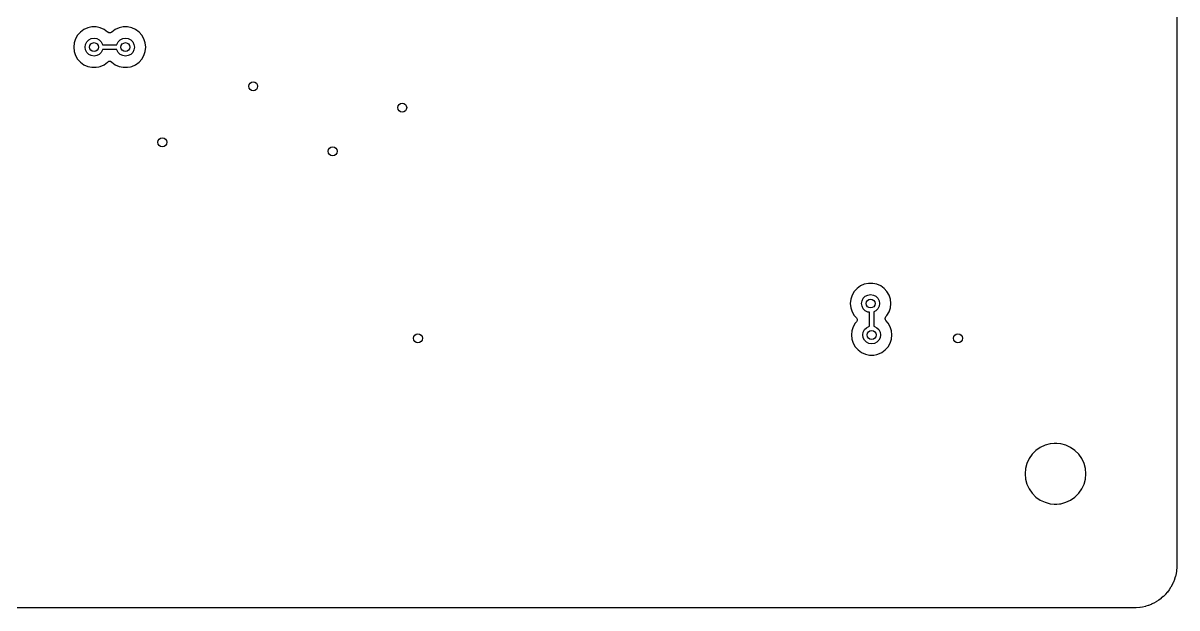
# Model space of a CAD drawing. Extents: x 5.05 to 8.3, y -4.1 to -1.1.
# Drawn here: x 6.273 to 8.3, y -4.1 to -3.072 of the extents above; entities that cross this region are included whole.
import ezdxf

# ---------------------------------------------------------------- set-up
doc = ezdxf.new("R2010")
doc.units = 0
doc.header["$MEASUREMENT"] = 0
doc.layers.add('BLACK', color=7, linetype='CONTINUOUS')

msp = doc.modelspace()

# ---------------------------------------------------------------- linework, layer by layer
at = {"layer": 'BLACK', "linetype": 'CONTINUOUS'}
for p, q in [((8.29998, -1.17516), (8.29998, -4.02484)), ((6.38658, -3.08027), (6.37977, -3.0833)), ((6.39387, -3.07872), (6.38658, -3.08027)), ((6.40132, -3.07872), (6.39387, -3.07872)), ((6.39387, -3.07872), (6.39387, -3.07872)), ((6.40861, -3.08027), (6.40132, -3.07872)), ((6.40132, -3.07872), (6.40132, -3.07872)), ((6.41542, -3.0833), (6.40861, -3.08027)), ((6.44178, -3.08027), (6.43498, -3.0833)), ((6.44907, -3.07872), (6.44178, -3.08027)), ((6.45653, -3.07872), (6.44907, -3.07872)), ((6.44907, -3.07872), (6.44907, -3.07872)), ((6.46382, -3.08027), (6.45653, -3.07872)), ((6.45653, -3.07872), (6.45653, -3.07872)), ((6.47062, -3.0833), (6.46382, -3.08027)), ((6.36503, -3.09967), (6.36273, -3.10676)), ((6.36875, -3.09322), (6.36503, -3.09967)), ((6.37374, -3.08768), (6.36875, -3.09322)), ((6.37977, -3.0833), (6.37374, -3.08768)), ((6.38834, -3.10143), (6.39273, -3.0992)), ((6.39273, -3.0992), (6.39759, -3.09843)), ((6.39759, -3.09843), (6.40246, -3.0992)), ((6.40246, -3.0992), (6.40685, -3.10143)), ((6.42145, -3.08768), (6.41542, -3.0833)), ((6.42157, -3.08782), (6.42145, -3.08768)), ((6.42385, -3.08924), (6.42157, -3.08782)), ((6.42654, -3.08924), (6.42385, -3.08924)), ((6.42882, -3.08782), (6.42654, -3.08924)), ((6.42895, -3.08768), (6.42882, -3.08782)), ((6.43498, -3.0833), (6.42895, -3.08768)), ((6.44354, -3.10143), (6.44793, -3.0992)), ((6.44793, -3.0992), (6.4528, -3.09843)), ((6.4528, -3.09843), (6.45767, -3.0992)), ((6.45767, -3.0992), (6.46206, -3.10143)), ((6.47665, -3.08768), (6.47062, -3.0833)), ((6.48164, -3.09322), (6.47665, -3.08768)), ((6.48537, -3.09967), (6.48164, -3.09322)), ((6.48767, -3.10676), (6.48537, -3.09967)), ((6.48537, -3.09967), (6.48537, -3.09967)), ((6.36273, -3.10676), (6.36195, -3.11417)), ((6.36195, -3.11417), (6.36273, -3.12158)), ((6.36273, -3.12158), (6.36503, -3.12867)), ((6.38185, -3.11417), (6.38262, -3.10931)), ((6.38262, -3.11904), (6.38185, -3.11417)), ((6.38262, -3.10931), (6.38485, -3.10492)), ((6.38485, -3.12343), (6.38262, -3.11904)), ((6.38485, -3.10492), (6.38834, -3.10143)), ((6.40685, -3.10143), (6.41033, -3.10492)), ((6.41033, -3.10492), (6.41257, -3.10931)), ((6.41257, -3.11904), (6.41033, -3.12343)), ((6.41257, -3.10931), (6.41271, -3.11017)), ((6.41271, -3.11817), (6.41257, -3.11904)), ((6.41271, -3.11017), (6.43768, -3.11017)), ((6.43768, -3.11817), (6.41271, -3.11817)), ((6.43768, -3.11017), (6.43782, -3.10931)), ((6.43782, -3.11904), (6.43768, -3.11817)), ((6.43782, -3.10931), (6.44006, -3.10492)), ((6.44006, -3.12343), (6.43782, -3.11904)), ((6.44006, -3.10492), (6.44354, -3.10143)), ((6.46206, -3.10143), (6.46554, -3.10492)), ((6.46554, -3.10492), (6.46778, -3.10931)), ((6.46778, -3.11904), (6.46554, -3.12343)), ((6.46778, -3.10931), (6.46855, -3.11417)), ((6.46855, -3.11417), (6.46778, -3.11904)), ((6.48537, -3.12867), (6.48767, -3.12158)), ((6.48845, -3.11417), (6.48767, -3.10676)), ((6.48767, -3.12158), (6.48845, -3.11417)), ((6.36503, -3.12867), (6.36875, -3.13513)), ((6.36875, -3.13513), (6.37374, -3.14066)), ((6.37374, -3.14066), (6.37977, -3.14505)), ((6.38834, -3.12691), (6.38485, -3.12343)), ((6.39273, -3.12915), (6.38834, -3.12691)), ((6.39759, -3.12992), (6.39273, -3.12915)), ((6.40246, -3.12915), (6.39759, -3.12992)), ((6.40685, -3.12691), (6.40246, -3.12915)), ((6.41033, -3.12343), (6.40685, -3.12691)), ((6.41542, -3.14505), (6.42145, -3.14066)), ((6.42145, -3.14066), (6.42157, -3.14053)), ((6.42157, -3.14053), (6.42385, -3.1391)), ((6.42385, -3.1391), (6.42654, -3.1391)), ((6.42654, -3.1391), (6.42882, -3.14053)), ((6.42882, -3.14053), (6.42895, -3.14066)), ((6.42895, -3.14066), (6.43498, -3.14505)), ((6.44354, -3.12691), (6.44006, -3.12343)), ((6.44793, -3.12915), (6.44354, -3.12691)), ((6.4528, -3.12992), (6.44793, -3.12915)), ((6.45767, -3.12915), (6.4528, -3.12992)), ((6.46206, -3.12691), (6.45767, -3.12915)), ((6.46554, -3.12343), (6.46206, -3.12691)), ((6.47062, -3.14505), (6.47665, -3.14066)), ((6.47665, -3.14066), (6.48164, -3.13513)), ((6.48164, -3.13513), (6.48537, -3.12867)), ((6.37977, -3.14505), (6.38658, -3.14808)), ((6.38658, -3.14808), (6.39387, -3.14963)), ((6.39387, -3.14963), (6.39387, -3.14963)), ((6.39387, -3.14963), (6.40132, -3.14963)), ((6.40132, -3.14963), (6.40618, -3.14859)), ((6.40132, -3.14963), (6.40132, -3.14963)), ((6.40618, -3.14859), (6.40861, -3.14808)), ((6.40861, -3.14808), (6.41542, -3.14505)), ((6.43498, -3.14505), (6.44178, -3.14808)), ((6.44178, -3.14808), (6.44907, -3.14963)), ((6.44907, -3.14963), (6.44907, -3.14963)), ((6.44907, -3.14963), (6.45653, -3.14963)), ((6.45653, -3.14963), (6.46139, -3.14859)), ((6.45653, -3.14963), (6.45653, -3.14963)), ((6.46139, -3.14859), (6.46382, -3.14808)), ((6.46382, -3.14808), (6.47062, -3.14505)), ((7.73297, -3.5439), (7.72924, -3.55035)), ((7.73796, -3.53836), (7.73297, -3.5439)), ((7.74399, -3.53398), (7.73796, -3.53836)), ((7.7508, -3.53095), (7.74399, -3.53398)), ((7.75808, -3.5294), (7.7508, -3.53095)), ((7.76554, -3.5294), (7.75808, -3.5294)), ((7.75808, -3.5294), (7.75808, -3.5294)), ((7.77283, -3.53095), (7.76554, -3.5294)), ((7.76554, -3.5294), (7.76554, -3.5294)), ((7.77964, -3.53398), (7.77283, -3.53095)), ((7.78566, -3.53836), (7.77964, -3.53398)), ((7.79065, -3.5439), (7.78566, -3.53836)), ((7.79438, -3.55035), (7.79065, -3.5439)), ((7.72694, -3.55744), (7.72616, -3.56485)), ((7.72616, -3.56485), (7.72694, -3.57227)), ((7.72924, -3.55035), (7.72694, -3.55744)), ((7.74606, -3.56485), (7.74683, -3.55999)), ((7.74683, -3.56972), (7.74606, -3.56485)), ((7.74683, -3.55999), (7.74907, -3.5556)), ((7.74907, -3.5556), (7.75255, -3.55211)), ((7.75255, -3.55211), (7.75694, -3.54988)), ((7.75694, -3.54988), (7.76181, -3.54911)), ((7.76181, -3.54911), (7.76668, -3.54988)), ((7.76668, -3.54988), (7.77107, -3.55211)), ((7.77107, -3.55211), (7.77455, -3.5556)), ((7.77455, -3.5556), (7.77679, -3.55999)), ((7.77679, -3.55999), (7.77756, -3.56485)), ((7.77756, -3.56485), (7.77679, -3.56972)), ((7.79668, -3.55744), (7.79438, -3.55035)), ((7.79438, -3.55035), (7.79438, -3.55035)), ((7.79746, -3.56485), (7.79668, -3.55744)), ((7.79668, -3.57227), (7.79746, -3.56485)), ((7.72694, -3.57227), (7.72924, -3.57935)), ((7.72924, -3.57935), (7.73297, -3.58581)), ((7.73297, -3.58581), (7.73297, -3.58581)), ((7.73297, -3.58581), (7.73699, -3.59027)), ((7.74907, -3.57411), (7.74683, -3.56972)), ((7.75255, -3.57759), (7.74907, -3.57411)), ((7.75694, -3.57983), (7.75255, -3.57759)), ((7.75976, -3.58028), (7.75694, -3.57983)), ((7.75976, -3.60494), (7.75976, -3.58028)), ((7.77107, -3.57759), (7.76776, -3.57928)), ((7.76776, -3.57928), (7.76776, -3.60494)), ((7.77455, -3.57411), (7.77107, -3.57759)), ((7.77679, -3.56972), (7.77455, -3.57411)), ((7.78872, -3.58795), (7.79065, -3.58581)), ((7.79065, -3.58581), (7.79438, -3.57935)), ((7.79438, -3.57935), (7.79668, -3.57227)), ((7.73119, -3.60556), (7.72889, -3.61265)), ((7.73492, -3.59911), (7.73119, -3.60556)), ((7.73699, -3.59681), (7.73492, -3.59911)), ((7.73699, -3.59027), (7.7381, -3.59236)), ((7.7381, -3.59472), (7.73699, -3.59681)), ((7.7381, -3.59236), (7.7381, -3.59472)), ((7.75102, -3.6108), (7.7545, -3.60732)), ((7.7545, -3.60732), (7.75889, -3.60508)), ((7.75889, -3.60508), (7.75976, -3.60494)), ((7.76776, -3.60494), (7.76863, -3.60508)), ((7.76863, -3.60508), (7.77302, -3.60732)), ((7.77302, -3.60732), (7.7765, -3.6108)), ((7.78746, -3.59122), (7.78779, -3.58947)), ((7.78746, -3.59153), (7.78746, -3.59122)), ((7.78779, -3.59328), (7.78746, -3.59153)), ((7.78779, -3.58947), (7.78872, -3.58795)), ((7.78872, -3.5948), (7.78779, -3.59328)), ((7.7926, -3.59911), (7.78872, -3.5948)), ((7.79633, -3.60556), (7.7926, -3.59911)), ((7.79863, -3.61265), (7.79633, -3.60556)), ((7.79633, -3.60556), (7.79633, -3.60556)), ((7.72889, -3.61265), (7.72811, -3.62006)), ((7.72811, -3.62006), (7.72889, -3.62747)), ((7.72889, -3.62747), (7.73119, -3.63456)), ((7.74801, -3.62006), (7.74878, -3.61519)), ((7.74878, -3.62493), (7.74801, -3.62006)), ((7.74878, -3.61519), (7.75102, -3.6108)), ((7.75102, -3.62932), (7.74878, -3.62493)), ((7.7765, -3.6108), (7.77874, -3.61519)), ((7.77874, -3.62493), (7.7765, -3.62932)), ((7.77874, -3.61519), (7.77951, -3.62006)), ((7.77951, -3.62006), (7.77874, -3.62493)), ((7.79633, -3.63456), (7.79863, -3.62747)), ((7.79941, -3.62006), (7.79863, -3.61265)), ((7.79863, -3.62747), (7.79941, -3.62006)), ((7.73119, -3.63456), (7.73492, -3.64101)), ((7.73492, -3.64101), (7.73991, -3.64655)), ((7.73991, -3.64655), (7.74594, -3.65093)), ((7.7545, -3.6328), (7.75102, -3.62932)), ((7.75889, -3.63504), (7.7545, -3.6328)), ((7.76376, -3.63581), (7.75889, -3.63504)), ((7.76863, -3.63504), (7.76376, -3.63581)), ((7.77302, -3.6328), (7.76863, -3.63504)), ((7.7765, -3.62932), (7.77302, -3.6328)), ((7.78158, -3.65093), (7.78761, -3.64655)), ((7.78761, -3.64655), (7.7926, -3.64101)), ((7.7926, -3.64101), (7.79633, -3.63456)), ((7.74594, -3.65093), (7.75274, -3.65396)), ((7.75274, -3.65396), (7.76003, -3.65551)), ((7.76003, -3.65551), (7.76003, -3.65551)), ((7.76003, -3.65551), (7.76749, -3.65551)), ((7.76749, -3.65551), (7.77267, -3.65441)), ((7.76749, -3.65551), (7.76749, -3.65551)), ((7.77267, -3.65441), (7.77478, -3.65396)), ((7.77478, -3.65396), (7.78158, -3.65093)), ((8.04573, -3.82987), (8.04039, -3.83749)), ((8.05231, -3.82329), (8.04573, -3.82987)), ((8.05993, -3.81795), (8.05231, -3.82329)), ((8.06836, -3.81402), (8.05993, -3.81795)), ((8.07735, -3.81161), (8.06836, -3.81402)), ((8.08429, -3.811), (8.07735, -3.81161)), ((8.08894, -3.811), (8.08429, -3.811)), ((8.08429, -3.811), (8.08429, -3.811)), ((8.09588, -3.81161), (8.08894, -3.811)), ((8.08894, -3.811), (8.08894, -3.811)), ((8.10487, -3.81402), (8.09588, -3.81161)), ((8.1133, -3.81795), (8.10487, -3.81402)), ((8.12092, -3.82329), (8.1133, -3.81795)), ((8.1275, -3.82987), (8.12092, -3.82329)), ((8.13284, -3.83749), (8.1275, -3.82987)), ((8.03646, -3.84592), (8.03405, -3.85491)), ((8.04039, -3.83749), (8.03646, -3.84592)), ((8.13677, -3.84592), (8.13284, -3.83749)), ((8.13918, -3.85491), (8.13677, -3.84592)), ((8.03405, -3.85491), (8.03324, -3.86417)), ((8.03324, -3.86417), (8.03405, -3.87344)), ((8.13999, -3.86417), (8.13918, -3.85491)), ((8.13918, -3.87344), (8.13999, -3.86417)), ((8.03405, -3.87344), (8.03646, -3.88243)), ((8.03646, -3.88243), (8.03646, -3.88243)), ((8.03646, -3.88243), (8.04039, -3.89086)), ((8.04039, -3.89086), (8.04573, -3.89848)), ((8.1275, -3.89848), (8.13284, -3.89086)), ((8.13284, -3.89086), (8.13677, -3.88243)), ((8.13677, -3.88243), (8.13918, -3.87344)), ((8.04573, -3.89848), (8.05231, -3.90506)), ((8.05231, -3.90506), (8.05993, -3.9104)), ((8.05993, -3.9104), (8.06836, -3.91433)), ((8.10487, -3.91433), (8.1133, -3.9104)), ((8.1133, -3.9104), (8.12092, -3.90506)), ((8.12092, -3.90506), (8.1275, -3.89848)), ((8.06836, -3.91433), (8.07735, -3.91673)), ((8.07735, -3.91673), (8.07735, -3.91673)), ((8.07735, -3.91673), (8.08429, -3.91734)), ((8.08429, -3.91734), (8.08429, -3.91734)), ((8.08429, -3.91734), (8.08894, -3.91734)), ((8.08894, -3.91734), (8.09357, -3.91694)), ((8.08894, -3.91734), (8.08894, -3.91734)), ((8.09357, -3.91694), (8.09588, -3.91673)), ((8.09588, -3.91673), (8.10487, -3.91433)), ((8.29976, -4.0283), (8.2993, -4.03479)), ((8.29977, -4.02828), (8.29976, -4.0283)), ((8.29997, -4.02516), (8.29977, -4.02828)), ((8.29998, -4.02484), (8.29997, -4.02516)), ((8.29558, -4.04983), (8.29382, -4.05456)), ((8.29563, -4.04969), (8.29558, -4.04983)), ((8.29709, -4.04539), (8.29563, -4.04969)), ((8.29724, -4.04486), (8.29709, -4.04539)), ((8.29836, -4.0397), (8.29724, -4.04486)), ((8.29838, -4.03961), (8.29836, -4.0397)), ((8.29922, -4.03539), (8.29838, -4.03961)), ((8.2993, -4.03479), (8.29922, -4.03539)), ((8.28294, -4.0724), (8.27985, -4.07593)), ((8.28318, -4.07211), (8.28294, -4.0724)), ((8.28613, -4.06817), (8.28318, -4.07211)), ((8.28628, -4.06796), (8.28613, -4.06817)), ((8.28888, -4.06407), (8.28628, -4.06796)), ((8.2891, -4.0637), (8.28888, -4.06407)), ((8.29148, -4.05934), (8.2891, -4.0637)), ((8.29157, -4.05916), (8.29148, -4.05934)), ((8.29362, -4.05501), (8.29157, -4.05916)), ((8.29382, -4.05456), (8.29362, -4.05501)), ((8.25456, -4.09382), (8.24983, -4.09558)), ((8.25501, -4.09362), (8.25456, -4.09382)), ((8.25916, -4.09157), (8.25501, -4.09362)), ((8.25934, -4.09148), (8.25916, -4.09157)), ((8.2637, -4.0891), (8.25934, -4.09148)), ((8.26407, -4.08888), (8.2637, -4.0891)), ((8.26796, -4.08628), (8.26407, -4.08888)), ((8.26817, -4.08613), (8.26796, -4.08628)), ((8.27211, -4.08318), (8.26817, -4.08613)), ((8.2724, -4.08294), (8.27211, -4.08318)), ((8.27593, -4.07985), (8.2724, -4.08294)), ((8.27616, -4.07963), (8.27593, -4.07985)), ((8.27963, -4.07616), (8.27616, -4.07963)), ((8.27985, -4.07593), (8.27963, -4.07616)), ((8.22484, -4.09998), (5.12516, -4.09998)), ((8.22516, -4.09997), (8.22484, -4.09998)), ((8.22541, -4.09995), (8.22516, -4.09997)), ((8.22828, -4.09977), (8.22541, -4.09995)), ((8.2283, -4.09976), (8.22828, -4.09977)), ((8.23479, -4.0993), (8.2283, -4.09976)), ((8.23539, -4.09922), (8.23479, -4.0993)), ((8.23961, -4.09838), (8.23539, -4.09922)), ((8.2397, -4.09836), (8.23961, -4.09838)), ((8.24486, -4.09724), (8.2397, -4.09836)), ((8.24539, -4.09709), (8.24486, -4.09724)), ((8.24969, -4.09563), (8.24539, -4.09709)), ((8.24983, -4.09558), (8.24969, -4.09563))]:
    msp.add_line(p, q, dxfattribs=at)
at = {"layer": 'BLACK'}
for centre in [(6.39759, -3.11417), (6.4528, -3.11417), (6.67717, -3.18307), (6.93898, -3.22047), (6.51772, -3.2815), (6.81693, -3.29724), (7.76181, -3.56485), (6.96654, -3.62598), (7.76376, -3.62006), (7.91535, -3.62598)]:
    msp.add_circle(centre, 0.00787, dxfattribs=at)

doc.saveas('drawing.dxf')
